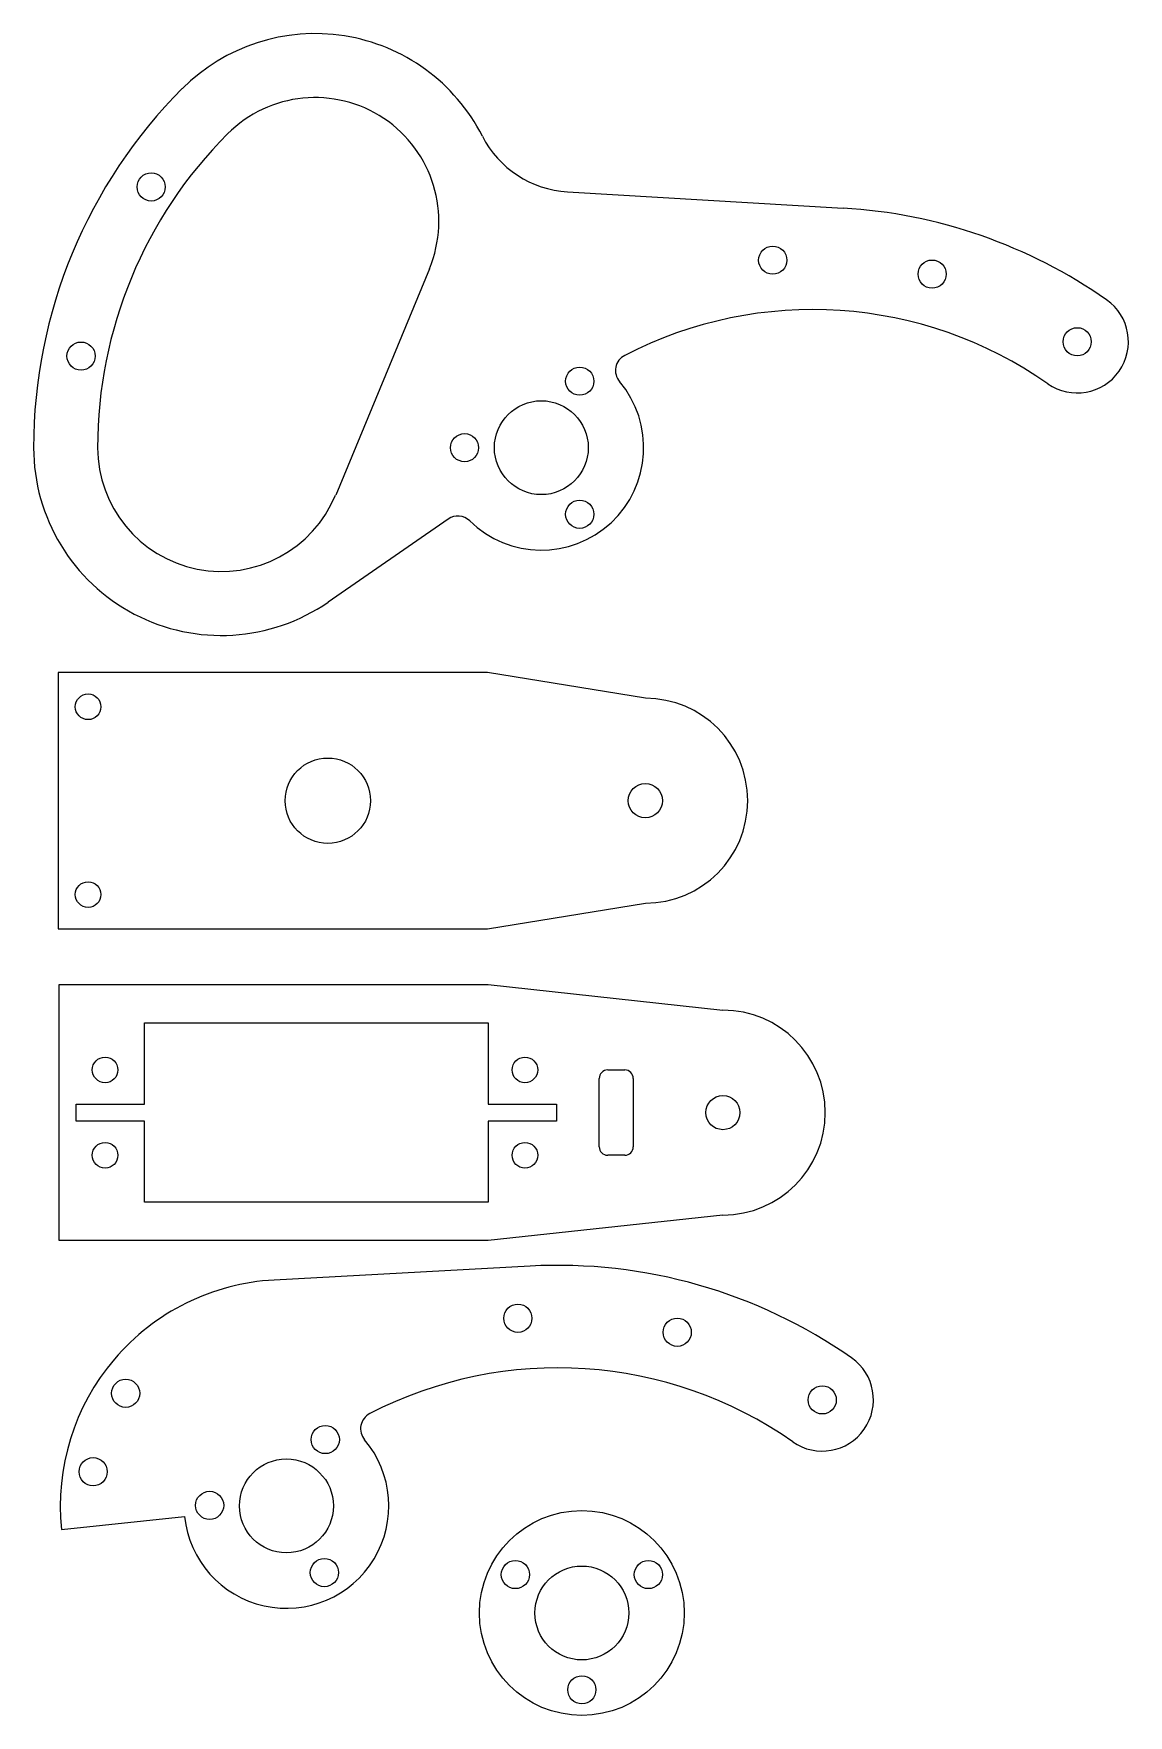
# Model space of a CAD drawing. Header units: millimetres. Extents: x 11 to 139, y 14 to 211.
import ezdxf

# ---------------------------------------------------------------- set-up
doc = ezdxf.new("R2010")
doc.units = ezdxf.units.MM

msp = doc.modelspace()

# ---------------------------------------------------------------- linework, layer by layer
at = {"color": 176, "linetype": 'Continuous', "lineweight": 25}
for p, q in [((73.63, 192.11), (105.92, 190.2)), ((57.44, 183.1), (46.46, 156.58)), ((59.63, 153.77), (45.59, 144.04)), ((13.95, 135.77), (13.95, 105.77)), ((64.25, 135.77), (13.95, 135.77)), ((82.75, 132.77), (64.25, 135.77)), ((64.25, 105.77), (82.75, 108.77)), ((13.95, 105.77), (64.25, 105.77)), ((14.04, 69.22), (14.04, 99.22)), ((14.04, 99.22), (64.34, 99.22)), ((64.34, 99.22), (91.84, 96.22)), ((24.04, 94.72), (64.34, 94.72)), ((24.04, 85.22), (24.04, 94.72)), ((64.34, 94.72), (64.34, 85.22)), ((78.34, 89.22), (80.34, 89.22)), ((77.34, 80.22), (77.34, 88.22)), ((81.34, 88.22), (81.34, 80.22)), ((16.04, 85.22), (24.04, 85.22)), ((16.04, 83.22), (16.04, 85.22)), ((64.34, 85.22), (72.34, 85.22)), ((72.34, 85.22), (72.34, 83.22)), ((24.04, 83.22), (16.04, 83.22)), ((24.04, 73.72), (24.04, 83.22)), ((64.34, 83.22), (64.34, 73.72)), ((72.34, 83.22), (64.34, 83.22)), ((80.34, 79.22), (78.34, 79.22)), ((64.34, 73.72), (24.04, 73.72)), ((91.84, 72.22), (64.34, 69.22)), ((64.34, 69.22), (14.04, 69.22)), ((69.25, 66.23), (39.25, 64.6)), ((14.34, 35.37), (28.76, 36.89))]:
    msp.add_line(p, q, dxfattribs=at)
for centre, radius in [((24.84, 192.68), 1.65), ((97.68, 184.1), 1.65), ((116.36, 182.47), 1.65), ((133.36, 174.54), 1.65), ((16.62, 172.86), 1.65), ((75.06, 169.92), 1.65), ((70.56, 162.13), 5.5), ((61.56, 162.13), 1.65), ((75.06, 154.33), 1.65), ((17.45, 131.77), 1.5), ((45.54, 120.77), 5), ((82.75, 120.77), 2), ((17.45, 109.77), 1.5), ((19.44, 89.22), 1.5), ((68.64, 89.22), 1.5), ((91.84, 84.22), 2), ((19.44, 79.22), 1.5), ((68.64, 79.22), 1.5), ((67.81, 60.12), 1.65), ((86.49, 58.48), 1.65), ((21.85, 51.33), 1.65), ((103.48, 50.56), 1.65), ((45.24, 45.91), 1.65), ((18.04, 42.14), 1.65), ((40.69, 38.14), 5.5), ((31.69, 38.2), 1.65), ((75.31, 25.59), 12), ((45.14, 30.32), 1.65), ((67.52, 30.09), 1.65), ((83.11, 30.09), 1.65), ((75.31, 25.59), 5.5), ((75.31, 16.59), 1.65)]:
    msp.add_circle(centre, radius, dxfattribs=at)
for centre, radius, start, end in [((44.05, 188.65), 22, 27.0181, 135), ((70.56, 162.13), 59.5, 135, 180), ((44.05, 188.65), 14.5, 337.5, 135), ((70.56, 162.13), 52, 135, 180), ((74.34, 204.09), 12, 207.0181, 266.6207), ((102.38, 130.31), 60, 55, 86.6207), ((133.36, 174.54), 6, 235, 55), ((102.38, 130.31), 48, 55, 117.3447), ((81.25, 171.17), 2, 117.3447, 220.2198), ((70.56, 162.13), 12, 225.6231, 40.2198), ((33.06, 162.13), 22, 180, 304.6971), ((33.06, 162.13), 14.5, 180, 337.5), ((60.77, 152.12), 2, 45.6231, 124.6971), ((82.75, 120.77), 12, 270, 90), ((91.84, 84.22), 12, 270, 90), ((78.34, 88.22), 1, 90, 180), ((80.34, 88.22), 1, 0, 90), ((78.34, 80.22), 1, 180, 270), ((80.34, 80.22), 1, 270, 0), ((72.51, 6.32), 60, 55, 93.1127), ((40.69, 38.14), 26.5, 93.1127, 186), ((103.48, 50.56), 6, 235, 55), ((72.51, 6.32), 48, 55, 117.3446), ((51.38, 47.18), 2, 117.3446, 220.2236), ((40.69, 38.14), 12, 186, 40.2236)]:
    msp.add_arc(centre, radius, start, end, dxfattribs=at)

doc.saveas('drawing.dxf')
